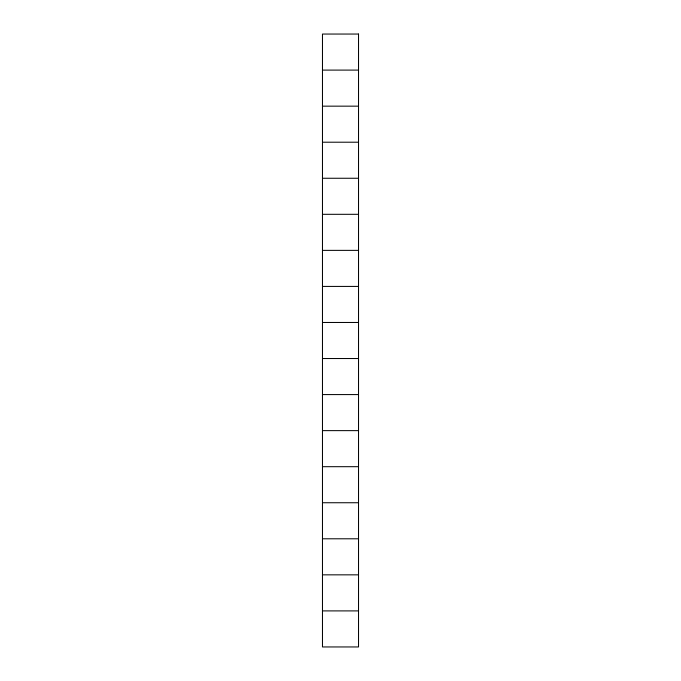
<?xml version="1.0" encoding="UTF-8"?>
<svg xmlns="http://www.w3.org/2000/svg" width="681" height="681" viewBox="0 0 681 681"><rect width="100%" height="100%" fill="white"/><g stroke="black" fill="none" stroke-linecap="round" stroke-linejoin="round"><path stroke-width="1.02" d="M322.471 70.1L358.529 70.1M322.471 106.159L358.529 106.159M322.471 142.21L358.529 142.21M322.471 178.26L358.529 178.26M322.471 214.311L358.529 214.311M322.471 250.37L358.529 250.37M322.471 286.42L358.529 286.42M322.471 322.471L358.529 322.471M322.471 358.529L358.529 358.529M322.471 394.58L358.529 394.58M322.471 430.63L358.529 430.63M322.471 466.689L358.529 466.689M322.471 502.74L358.529 502.74M322.471 538.79L358.529 538.79M322.471 574.841L358.529 574.841M322.471 610.9L358.529 610.9M358.529 34.05L322.471 34.05L322.471 646.95L358.529 646.95L358.529 34.05"/></g></svg>
